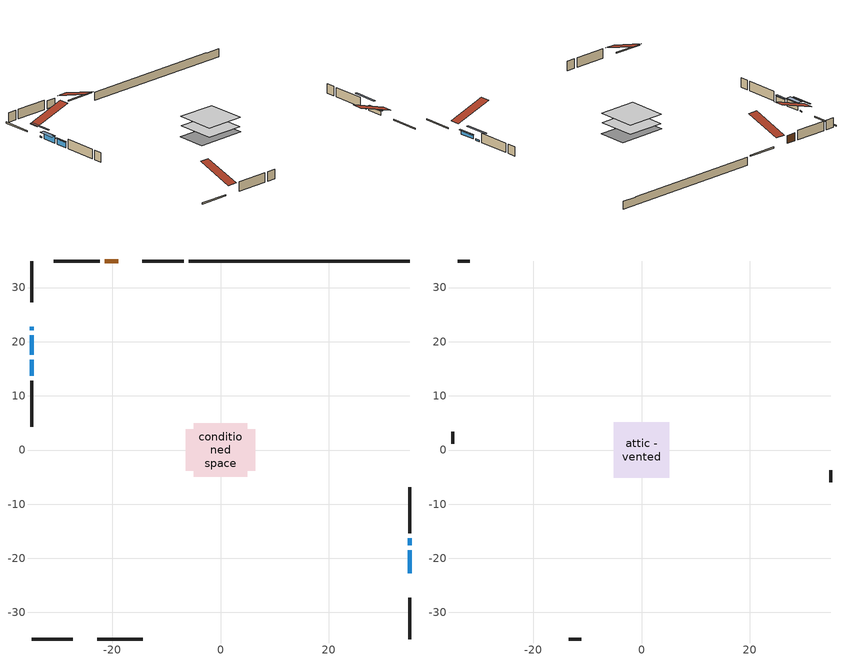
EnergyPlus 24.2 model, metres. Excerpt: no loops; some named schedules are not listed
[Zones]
conditioned space
 floor adiabatic (AdiabaticFloorConstruction): -4.98,-4.98 -4.98,4.98 4.98,4.98 4.98,-4.98 z0.12
 floor foundation (Slab1 construction): -6.39,-3.8 -6.39,3.8 6.39,3.8 6.39,-3.8 z-2.01
 wall outside (RimJoist1 construction): -6.78,34.9 -14.42,34.9 / -34.9,-34.9 -27.26,-34.9 / -34.9,34.9 -34.9,27.26 / 34.9,-34.9 34.9,-27.26 z0.12:0.42
 wall outside (AdiabaticWallConstruction 1): -18.89,34.9 -21.41,34.9 z0.12:2.15
 wall outside (AdiabaticWallConstruction): 34.9,-22.79 34.9,-18.54 z0.12:1.12; -34.9,22.79 -34.9,22.13 / 34.9,-17.61 34.9,-16.3 z0.12:0.43; -34.9,21.21 -34.9,17.55 z0.12:1.9; -34.9,16.62 -34.9,13.67 z0.12:1.5
 wall outside (Wall1 construction): -22.34,34.9 -30.8,34.9 / -22.79,-34.9 -14.33,-34.9 / -34.9,12.74 -34.9,4.28 / 34.9,-15.37 34.9,-6.91 z0.12:2.56
 wall foundation (FoundationWall1 construction): -5.85,34.9,-2.01 -5.85,34.9,0.12 30.82,34.9,0.12 30.82,34.9,-0.03 34.9,34.9,-0.03 34.9,34.9,-2.01
 window (WindowConstruction): 34.9,-22.79 34.9,-18.54 z0.12:1.12
 window (WindowConstruction 4): -34.9,22.79 -34.9,22.14 z0.12:0.42
 window (WindowConstruction 1): -34.9,21.21 -34.9,17.55 z0.12:1.9
 window (WindowConstruction 2): -34.9,16.62 -34.9,13.67 z0.12:1.5
 window (WindowConstruction 3): 34.9,-17.61 34.9,-16.3 z0.12:0.42
 door (Door): -18.89,34.9 -21.41,34.9 z0.12:2.15
 ceiling adiabatic (AdiabaticFloorConstruction): 4.98,-4.98 4.98,4.98 -4.98,4.98 -4.98,-4.98 z0.12
attic - vented
 floor to conditioned space (Floor1 construction Reversed): -5.09,-5.09 -5.09,5.09 5.09,5.09 5.09,-5.09 z2.56
 wall outside (Wall2 construction): -31.73,34.9 -33.97,34.9 / -13.4,-34.9 -11.16,-34.9 / -34.9,3.35 -34.9,1.11 / 34.9,-5.98 34.9,-3.74 z0.12:2.56
 roof outside (Roof1 construction): -17.96,34.9,2.56 -17.96,24.99,5.86 -15.35,24.99,5.86 -15.35,34.9,2.56; -23.72,-34.9,2.56 -23.72,-24.99,5.86 -26.33,-24.99,5.86 -26.33,-34.9,2.56; -34.9,23.72,2.56 -24.99,23.72,5.86 -24.99,26.33,5.86 -34.9,26.33,2.56; 34.9,-23.72,2.56 24.99,-23.72,5.86 24.99,-26.33,5.86 34.9,-26.33,2.56
shading: 34.9,-18.33 34.9,-22.99 35.31,-22.99 35.31,-18.33 z1.32; -34.9,19.5 -34.9,25.43 -35.31,25.43 -35.31,19.5 z3.06; -34.9,17.35 -34.9,21.41 -36.12,21.41 -36.12,17.35 z2.1; -34.9,13.47 -34.9,16.82 -35.31,16.82 -35.31,13.47 z1.7; 34.9,-13.66 34.9,-20.25 35.31,-20.25 35.31,-13.66 z3.06
[Building]
Building 1: Terrain=Suburbs
[Site:Location]
Winnipeg Intl AP_MB: Latitude {deg}=49.91; Longitude {deg}=-97.24; Time Zone {hr}=-6; Elevation {m}=239; Keep Site Location Information=Yes
[Site:GroundTemperature:Shallow]
-2.46526, -5.11642, -5.32873, -4.07063, 0.979979, 6.00706, 10.3653, 13.1261, 13.3606, 11.1152, 6.8681, 1.99523
[Site:WaterMainsTemperature]
Calculation Method=Schedule; Temperature Schedule=mains temperature schedule
[Material] Roughness=Rough; Thermal Absorptance=0.9
Name | Thickness {m} | Conductivity {W/m-K} | Density {kg/m3} | Specific Heat {J/kg-K} | Solar Absorptance | Visible Absorptance
asphalt or fiberglass shingles | 0.00635 | 0.162714 | 1121.4 | 1465.45 | 0.84 | 0.84
ceiling loosefill ins | 0.254 | 0.0480833 | 16.02 | 1046.75 | 0.7 | 0.7
ceiling stud and cavity | 0.1397 | 0.558701 | 65.682 | 1177.47 | 0.7 | 0.7
concrete 4.0 in. | 0.1016 | 1.803125 | 2242.8 | 837.4 | 0.7 | 0.7
concrete 8.0 in. | 0.2032 | 1.803125 | 2242.8 | 837.4 | 0.7 | 0.7
door material | 0.04445 | 0.188738 | 512.64 | 1214.23 | 0.7 | 0.7
exterior vertical ins | 0.0366079 | 0.029427 | 32.04 | 1214.23 | 0.7 | 0.7
floor covering | 0.0127 | 0.0433444 | 54.468 | 1339.84 | 0.6 | 0.6
floor rigid ins; wall rigid ins | 0.512978 | 0.029427 | 32.04 | 1214.23 | 0.7 | 0.7
floor stud and cavity | 0.1397 | 1.75129 | 37.0049 | 1207.88 | 0.7 | 0.7
furniture material conditioned space 1 | 0.1524 | 0.115458 | 640.8 | 1214.23 | 0.6 | 0.6
gypsum board | 0.0127 | 0.160291 | 801 | 837.4 | 0.6 | 0.6
gypsum board 1 | 0.0127 | 0.160291 | 801 | 837.4 | 0.7 | 0.7
interior horizontal ins | 0.0135846 | 0.029427 | 32.04 | 1214.23 | 0.7 | 0.7
osb sheathing 0.5 in. | 0.0127 | 0.115458 | 512.64 | 1214.23 | 0.7 | 0.7
osb sheathing 0.75 in. | 0.01905 | 0.115458 | 512.64 | 1214.23 | 0.7 | 0.7
osb sheathing 2.0 in. | 0.0508 | 0.115458 | 512.64 | 1214.23 | 0.7 | 0.7
rim joist stud and cavity | 0.0508 | 0.029095 | 125.044 | 1163.47 | 0.6 | 0.6
wall stud and cavity | 0.1397 | 0.133119 | 139.0536 | 1170.24 | 0.7 | 0.7
wall stud and cavity 1 | 0.0889 | 6.9971 | 50.32683 | 1063.81 | 0.6 | 0.6
wall stud and cavity 2 | 0.0889 | 0.380278 | 52.3479 | 1209.89 | 0.7 | 0.7
wall stud and cavity 3 | 0.0889 | 0.391764 | 83.0341 | 1211.67 | 0.7 | 0.7
wood siding | 0.0254 | 0.102417 | 544.68 | 1172.36 | 0.4 | 0.4
wood siding 1 | 0.00254 | 0.102417 | 544.68 | 1172.36 | 0.4 | 0.4
wood siding 2; wood siding 3; wood siding 4 | 0.0254 | 0.102417 | 544.68 | 1172.36 | 0.7 | 0.7
[WindowMaterial:SimpleGlazingSystem]
Name | U-Factor {W/m2-K} | Solar Heat Gain Coefficient
WindowMaterial | 1.84876 | 0.55
WindowMaterial 1 | 1.54214 | 0.6
WindowMaterial 2 | 1.74655 | 0.57
WindowMaterial 3 | 5.96644 | 0.53
WindowMaterial 4 | 4.391933 | 0.49
[Construction]
AdiabaticFloorConstruction: floor stud and cavity, floor rigid ins, osb sheathing 0.75 in., floor covering
AdiabaticWallConstruction: wood siding 3, wall rigid ins, wall stud and cavity 2, gypsum board
AdiabaticWallConstruction 1: wood siding 4, wall rigid ins, wall stud and cavity 2, gypsum board
Door: door material
Floor1 construction Reversed: gypsum board, ceiling stud and cavity, ceiling loosefill ins
FoundationWall1 construction: concrete 8.0 in., gypsum board 1
furniture construction conditioned space 1: furniture material conditioned space 1
PartitionWallConstruction: gypsum board, wall stud and cavity 3, gypsum board
RimJoist1 construction: wood siding 2, osb sheathing 2.0 in., rim joist stud and cavity
Roof1 construction: asphalt or fiberglass shingles
Slab1 construction: concrete 4.0 in.
Wall1 construction: wood siding, osb sheathing 0.5 in., wall stud and cavity, gypsum board
Wall2 construction: wood siding 1, wall stud and cavity 1
WindowConstruction: WindowMaterial
WindowConstruction 1: WindowMaterial 1
WindowConstruction 2: WindowMaterial 2
WindowConstruction 3: WindowMaterial 3
WindowConstruction 4: WindowMaterial 4
[Zone] Multiplier=1; Part of Total Floor Area=Yes
Name | Volume {m3}
attic - vented | 55.4394
conditioned space | 490.9
[Space]
Name | Zone | Volume {m3}
attic - vented 1 | attic - vented | 55.4394
conditioned space 1 | conditioned space | 490.9
[ZoneInfiltration:EffectiveLeakageArea]
infil attic - vented 1: Zone or Space=attic - vented 1; Schedule=Always On Discrete; Effective Air Leakage Area {cm2}=3447.67; Stack Coefficient=0.000399169; Wind Coefficient=1.34989e-05
[ZoneMixing]
whole house fan mix: Zone or Space=attic - vented; Schedule=Always On Continuous; Design Flow Rate Calculation Method=Flow/Zone; Design Flow Rate {m3/s}=0; Source Zone or Space=conditioned space
[SurfaceProperty:ExposedFoundationPerimeter]
Slab1: Exposed Perimeter Calculation Method=TotalExposedPerimeter; Total Exposed Perimeter {m}=40.753
[InternalMass] Zone or ZoneList=conditioned space; Space or SpaceList=conditioned space 1
Name | Construction | Surface Area {m2}
furniture mass conditioned space 1 | furniture construction conditioned space 1 | 78.5641
partition wall mass | PartitionWallConstruction | 196.41
[Lights]
interior lighting: Zone or ZoneList or Space or SpaceList=conditioned space 1; Schedule=interior lighting schedule; Design Level Calculation Method=LightingLevel; Lighting Level {W}=343.2; Return Air Fraction=0; Fraction Radiant=0.6; Fraction Visible=0.2; Fraction Replaceable=1
[People]
occupants: Zone or ZoneList or Space or SpaceList=conditioned space 1; Number of People Schedule=occupants schedule; Number of People Calculation Method=People; Number of People=3; Fraction Radiant=0.314171; Sensible Heat Fraction=0.56303; Activity Level Schedule=occupants activity schedule; Carbon Dioxide Generation Rate {m3/s-W}=0; Enable ASHRAE 55 Comfort Warnings=No; Mean Radiant Temperature Calculation Type=EnclosureAveraged
[ElectricEquipment] Zone or ZoneList or Space or SpaceList=conditioned space 1; Design Level Calculation Method=EquipmentLevel
Name | Schedule | Design Level {W} | Fraction Latent | Fraction Radiant | Fraction Lost
clothes dryer | clothes dryer schedule | 140.772 | 0.015 | 0.081 | 0.85
clothes washer | clothes washer schedule | 32.1985 | 0.03 | 0.162 | 0.7
cooking range | cooking range schedule | 215.147 | 0.08 | 0.432 | 0.2
dishwasher | dishwasher schedule | 66.8632 | 0.3 | 0.18 | 0.4
fridge | fridge schedule | 72.9452 | 0 | 0.6 | 0
mech vent house fan | mech vent house fan schedule | 10 | 0 | 0 | 1
mech vent house fan cfis | mech vent house fan cfis schedule | 0 | 0 | 0 | 0
misc plug loads | misc plug loads schedule | 494.7 | 0.045 | 0.513 | 0.1
whole house fan | Always On Discrete | 0 | 0 | 0 | 1
[OtherEquipment] Zone or ZoneList or Space or SpaceList=conditioned space 1; Design Level Calculation Method=EquipmentLevel
Name | Fuel Type | Schedule | Design Level {W} | Fraction Latent | Fraction Radiant | Fraction Lost
clothes dryer 1 | Electricity | clothes dryer schedule | 0 | 0.015 | 0.081 | 0.85
cooking range 1 | Electricity | cooking range schedule | 0 | 0.08 | 0.432 | 0.2
general water use latent | None | general water use schedule | 62.594 | 1 | 0 | 0
general water use sensible | None | general water use schedule | -61.6891 | 0 | 0.6 | 0
mech vent house fan latent load | None | Always On Discrete | 0 | 1 | 0 | 0
mech vent house fan sensible load | None | Always On Discrete | 0 | 0 | 0 | 0
water heater energy adjustment1 | Electricity | Always On Discrete | 0.01 | 0 | 0 | 1
[ZoneInfiltration:DesignFlowRate] Zone or ZoneList or Space or SpaceList=conditioned space 1; Schedule=Always On Discrete; Design Flow Rate Calculation Method=Flow/Zone; Design Flow Rate {m3/s}=0
infil flow; natural vent flow; whole house fan flow
[AvailabilityManager:Scheduled]
central ac and furnace airloop Availability Manager: Schedule=Always On Discrete
[Foundation:Kiva]
Foundation Kiva 1: Initial Indoor Air Temperature {C}=21; Interior Horizontal Insulation Material=interior horizontal ins; Interior Horizontal Insulation Depth {m}=0; Interior Horizontal Insulation Width {m}=1; Wall Height Above Grade {m}=0.12; Wall Depth Below Slab {m}=0.2032; Custom Block Material Name 1=exterior vertical ins; Custom Block Depth 1 {m}=2.13; Custom Block X Position 1 {m}=0.2159; Custom Block Z Position 1 {m}=0
[Foundation:Kiva:Settings]
Soil Conductivity {W/m-K}=0.849921; Soil Density {kg/m3}=1842.3; Soil Specific Heat {J/kg-K}=418.7; Ground Solar Absorptivity=0.9; Ground Thermal Absorptivity=0.9; Ground Surface Roughness {m}=0.03; Far-Field Width {m}=40; Deep-Ground Boundary Condition=ZeroFlux; Deep-Ground Depth {m}=40; Minimum Cell Dimension {m}=0.2; Maximum Cell Growth Coefficient=3; Simulation Timestep=Timestep
[Exterior:Lights]
exterior lighting: Schedule=exterior lighting schedule; Design Level {W}=75.6
[EnergyManagementSystem:GlobalVariable]
central_ac_and_furnace_airloop_Fan_RTF
infil_program_Qfan
infil_program_Qinf
natural_vent_program_Qnv
natural_vent_program_Qwhf
[EnergyManagementSystem:Sensor]
Name | Output:Variable or Output:Meter Index Key | Output:Variable or Output:Meter
airflow_gain | infil flow | Infiltration Sensible Heat Gain Energy
airflow_gain_1 | natural vent flow | Infiltration Sensible Heat Gain Energy
airflow_gain_2 | whole house fan flow | Infiltration Sensible Heat Gain Energy
airflow_loss | infil flow | Infiltration Sensible Heat Loss Energy
airflow_loss_1 | natural vent flow | Infiltration Sensible Heat Loss Energy
airflow_loss_2 | whole house fan flow | Infiltration Sensible Heat Loss Energy
clg_load_cond |  | Cooling:EnergyTransfer:Zone:CONDITIONED SPACE
clg_sp_s; clg_sp_s_1 | cooling setpoint | Schedule Value
clothes_dryer_exhaust_0_sch_s | clothes dryer exhaust 0 schedule | Schedule Value
cool_season | cooling season schedule | Schedule Value
htg_load_cond |  | Heating:EnergyTransfer:Zone:CONDITIONED SPACE
htg_sp_s; htg_sp_s_1 | heating setpoint | Schedule Value
ig_ee_conv | clothes dryer | Electric Equipment Convective Heating Energy
ig_ee_conv_2 | cooking range | Electric Equipment Convective Heating Energy
ig_ee_conv_4 | fridge | Electric Equipment Convective Heating Energy
ig_ee_conv_5 | misc plug loads | Electric Equipment Convective Heating Energy
ig_ee_conv_6 | whole house fan | Electric Equipment Convective Heating Energy
ig_ee_rad | clothes dryer | Electric Equipment Radiant Heating Energy
ig_ee_rad_2 | cooking range | Electric Equipment Radiant Heating Energy
ig_ee_rad_4 | fridge | Electric Equipment Radiant Heating Energy
ig_ee_rad_5 | misc plug loads | Electric Equipment Radiant Heating Energy
ig_ee_rad_6 | whole house fan | Electric Equipment Radiant Heating Energy
ig_lgt_conv | interior lighting | Lights Convective Heating Energy
ig_lgt_rad | interior lighting | Lights Radiant Heating Energy
ig_lgt_vis | interior lighting | Lights Visible Radiation Heating Energy
ig_oe_conv | clothes dryer 1 | Other Equipment Convective Heating Energy
ig_oe_conv_1 | cooking range 1 | Other Equipment Convective Heating Energy
ig_oe_conv_2 | general water use latent | Other Equipment Convective Heating Energy
ig_oe_conv_3 | general water use sensible | Other Equipment Convective Heating Energy
ig_oe_conv_4 | water heater energy adjustment1 | Other Equipment Convective Heating Energy
ig_oe_rad | clothes dryer 1 | Other Equipment Radiant Heating Energy
ig_oe_rad_1 | cooking range 1 | Other Equipment Radiant Heating Energy
ig_oe_rad_2 | general water use latent | Other Equipment Radiant Heating Energy
ig_oe_rad_3 | general water use sensible | Other Equipment Radiant Heating Energy
ig_oe_rad_4 | water heater energy adjustment1 | Other Equipment Radiant Heating Energy
ig_ppl_conv | occupants | People Convective Heating Energy
ig_ppl_rad | occupants | People Radiant Heating Energy
im_conv | furniture mass conditioned space 1 | Surface Inside Face Convection Heat Gain Energy
im_conv_1 | partition wall mass | Surface Inside Face Convection Heat Gain Energy
im_ig | furniture mass conditioned space 1 | Surface Inside Face Internal Gains Radiation Heat Gain Energy
im_ig_1 | partition wall mass | Surface Inside Face Internal Gains Radiation Heat Gain Energy
im_lgt | furniture mass conditioned space 1 | Surface Inside Face Lights Radiation Heat Gain Energy
im_lgt_1 | partition wall mass | Surface Inside Face Lights Radiation Heat Gain Energy
im_sol | furniture mass conditioned space 1 | Surface Inside Face Solar Radiation Heat Gain Energy
im_sol_1 | partition wall mass | Surface Inside Face Solar Radiation Heat Gain Energy
im_surf | furniture mass conditioned space 1 | Surface Inside Face Net Surface Thermal Radiation Heat Gain Energy
im_surf_1 | partition wall mass | Surface Inside Face Net Surface Thermal Radiation Heat Gain Energy
mv_conv | mech vent house fan | Electric Equipment Convective Heating Energy
mv_conv_1 | mech vent house fan cfis | Electric Equipment Convective Heating Energy
mv_conv_2 | mech vent house fan latent load | Other Equipment Convective Heating Energy
mv_conv_3 | mech vent house fan sensible load | Other Equipment Convective Heating Energy
mv_rad | mech vent house fan | Electric Equipment Radiant Heating Energy
mv_rad_1 | mech vent house fan cfis | Electric Equipment Radiant Heating Energy
mv_rad_2 | mech vent house fan latent load | Other Equipment Radiant Heating Energy
mv_rad_3 | mech vent house fan sensible load | Other Equipment Radiant Heating Energy
natural_vent_s | natural vent schedule | Schedule Value
out_pb_s |  | Site Outdoor Air Barometric Pressure
out_wt_s |  | Site Outdoor Air Humidity Ratio
site_vw_s |  | Site Wind Speed
ss_back_out | Window1 | Surface Window Shortwave from Zone Back Out Window Heat Transfer Rate
ss_back_out_1 | Window12 | Surface Window Shortwave from Zone Back Out Window Heat Transfer Rate
ss_back_out_2 | Window5 | Surface Window Shortwave from Zone Back Out Window Heat Transfer Rate
ss_back_out_3 | Window6 | Surface Window Shortwave from Zone Back Out Window Heat Transfer Rate
ss_back_out_4 | Window8 | Surface Window Shortwave from Zone Back Out Window Heat Transfer Rate
ss_conv | Door1 | Surface Inside Face Convection Heat Gain Energy
ss_conv_1 | Window1 | Surface Inside Face Convection Heat Gain Energy
ss_conv_2 | Window12 | Surface Inside Face Convection Heat Gain Energy
ss_conv_3 | Window5 | Surface Inside Face Convection Heat Gain Energy
ss_conv_4 | Window6 | Surface Inside Face Convection Heat Gain Energy
ss_conv_5 | Window8 | Surface Inside Face Convection Heat Gain Energy
ss_ig | Door1 | Surface Inside Face Internal Gains Radiation Heat Gain Energy
ss_ig_1 | Window1 | Surface Inside Face Internal Gains Radiation Heat Gain Energy
ss_ig_2 | Window12 | Surface Inside Face Internal Gains Radiation Heat Gain Energy
ss_ig_3 | Window5 | Surface Inside Face Internal Gains Radiation Heat Gain Energy
ss_ig_4 | Window6 | Surface Inside Face Internal Gains Radiation Heat Gain Energy
ss_ig_5 | Window8 | Surface Inside Face Internal Gains Radiation Heat Gain Energy
ss_lgt | Door1 | Surface Inside Face Lights Radiation Heat Gain Energy
ss_sol | Door1 | Surface Inside Face Solar Radiation Heat Gain Energy
ss_surf | Door1 | Surface Inside Face Net Surface Thermal Radiation Heat Gain Energy
ss_surf_1 | Window1 | Surface Inside Face Net Surface Thermal Radiation Heat Gain Energy
ss_surf_2 | Window12 | Surface Inside Face Net Surface Thermal Radiation Heat Gain Energy
ss_surf_3 | Window5 | Surface Inside Face Net Surface Thermal Radiation Heat Gain Energy
ss_surf_4 | Window6 | Surface Inside Face Net Surface Thermal Radiation Heat Gain Energy
ss_surf_5 | Window8 | Surface Inside Face Net Surface Thermal Radiation Heat Gain Energy
ss_trans_in | Window1 | Surface Window Transmitted Solar Radiation Rate
ss_trans_in_1 | Window12 | Surface Window Transmitted Solar Radiation Rate
ss_trans_in_2 | Window5 | Surface Window Transmitted Solar Radiation Rate
ss_trans_in_3 | Window6 | Surface Window Transmitted Solar Radiation Rate
ss_trans_in_4 | Window8 | Surface Window Transmitted Solar Radiation Rate
ss_trans_out | Window1 | Surface Inside Face Initial Transmitted Diffuse Transmitted Out Window Solar Radiation Rate
ss_trans_out_1 | Window12 | Surface Inside Face Initial Transmitted Diffuse Transmitted Out Window Solar Radiation Rate
ss_trans_out_2 | Window5 | Surface Inside Face Initial Transmitted Diffuse Transmitted Out Window Solar Radiation Rate
ss_trans_out_3 | Window6 | Surface Inside Face Initial Transmitted Diffuse Transmitted Out Window Solar Radiation Rate
ss_trans_out_4 | Window8 | Surface Inside Face Initial Transmitted Diffuse Transmitted Out Window Solar Radiation Rate
s_conv | Floor1 | Surface Inside Face Convection Heat Gain Energy
s_conv_1 | FoundationWall1 | Surface Inside Face Convection Heat Gain Energy
s_conv_10 | Wall1:180 | Surface Inside Face Convection Heat Gain Energy
s_conv_11 | Wall1:270 | Surface Inside Face Convection Heat Gain Energy
s_conv_12 | Wall1:90 | Surface Inside Face Convection Heat Gain Energy
s_conv_2 | inferred conditioned ceiling | Surface Inside Face Convection Heat Gain Energy
s_conv_3 | inferred conditioned floor | Surface Inside Face Convection Heat Gain Energy
s_conv_4 | RimJoist1:0 | Surface Inside Face Convection Heat Gain Energy
s_conv_5 | RimJoist1:180 | Surface Inside Face Convection Heat Gain Energy
s_conv_6 | RimJoist1:270 | Surface Inside Face Convection Heat Gain Energy
s_conv_7 | RimJoist1:90 | Surface Inside Face Convection Heat Gain Energy
s_conv_8 | Slab1 | Surface Inside Face Convection Heat Gain Energy
s_conv_9 | Wall1:0 | Surface Inside Face Convection Heat Gain Energy
s_ig | Floor1 | Surface Inside Face Internal Gains Radiation Heat Gain Energy
s_ig_1 | FoundationWall1 | Surface Inside Face Internal Gains Radiation Heat Gain Energy
s_ig_10 | Wall1:180 | Surface Inside Face Internal Gains Radiation Heat Gain Energy
s_ig_11 | Wall1:270 | Surface Inside Face Internal Gains Radiation Heat Gain Energy
s_ig_12 | Wall1:90 | Surface Inside Face Internal Gains Radiation Heat Gain Energy
s_ig_2 | inferred conditioned ceiling | Surface Inside Face Internal Gains Radiation Heat Gain Energy
s_ig_3 | inferred conditioned floor | Surface Inside Face Internal Gains Radiation Heat Gain Energy
s_ig_4 | RimJoist1:0 | Surface Inside Face Internal Gains Radiation Heat Gain Energy
s_ig_5 | RimJoist1:180 | Surface Inside Face Internal Gains Radiation Heat Gain Energy
s_ig_6 | RimJoist1:270 | Surface Inside Face Internal Gains Radiation Heat Gain Energy
s_ig_7 | RimJoist1:90 | Surface Inside Face Internal Gains Radiation Heat Gain Energy
s_ig_8 | Slab1 | Surface Inside Face Internal Gains Radiation Heat Gain Energy
s_ig_9 | Wall1:0 | Surface Inside Face Internal Gains Radiation Heat Gain Energy
s_lgt | Floor1 | Surface Inside Face Lights Radiation Heat Gain Energy
s_lgt_1 | FoundationWall1 | Surface Inside Face Lights Radiation Heat Gain Energy
s_lgt_10 | Wall1:180 | Surface Inside Face Lights Radiation Heat Gain Energy
s_lgt_11 | Wall1:270 | Surface Inside Face Lights Radiation Heat Gain Energy
s_lgt_12 | Wall1:90 | Surface Inside Face Lights Radiation Heat Gain Energy
s_lgt_2 | inferred conditioned ceiling | Surface Inside Face Lights Radiation Heat Gain Energy
s_lgt_3 | inferred conditioned floor | Surface Inside Face Lights Radiation Heat Gain Energy
s_lgt_4 | RimJoist1:0 | Surface Inside Face Lights Radiation Heat Gain Energy
s_lgt_5 | RimJoist1:180 | Surface Inside Face Lights Radiation Heat Gain Energy
s_lgt_6 | RimJoist1:270 | Surface Inside Face Lights Radiation Heat Gain Energy
s_lgt_7 | RimJoist1:90 | Surface Inside Face Lights Radiation Heat Gain Energy
s_lgt_8 | Slab1 | Surface Inside Face Lights Radiation Heat Gain Energy
s_lgt_9 | Wall1:0 | Surface Inside Face Lights Radiation Heat Gain Energy
s_sol | Floor1 | Surface Inside Face Solar Radiation Heat Gain Energy
s_sol_1 | FoundationWall1 | Surface Inside Face Solar Radiation Heat Gain Energy
s_sol_10 | Wall1:180 | Surface Inside Face Solar Radiation Heat Gain Energy
s_sol_11 | Wall1:270 | Surface Inside Face Solar Radiation Heat Gain Energy
s_sol_12 | Wall1:90 | Surface Inside Face Solar Radiation Heat Gain Energy
s_sol_2 | inferred conditioned ceiling | Surface Inside Face Solar Radiation Heat Gain Energy
s_sol_3 | inferred conditioned floor | Surface Inside Face Solar Radiation Heat Gain Energy
s_sol_4 | RimJoist1:0 | Surface Inside Face Solar Radiation Heat Gain Energy
s_sol_5 | RimJoist1:180 | Surface Inside Face Solar Radiation Heat Gain Energy
s_sol_6 | RimJoist1:270 | Surface Inside Face Solar Radiation Heat Gain Energy
s_sol_7 | RimJoist1:90 | Surface Inside Face Solar Radiation Heat Gain Energy
s_sol_8 | Slab1 | Surface Inside Face Solar Radiation Heat Gain Energy
s_sol_9 | Wall1:0 | Surface Inside Face Solar Radiation Heat Gain Energy
s_surf | Floor1 | Surface Inside Face Net Surface Thermal Radiation Heat Gain Energy
s_surf_1 | FoundationWall1 | Surface Inside Face Net Surface Thermal Radiation Heat Gain Energy
s_surf_10 | Wall1:180 | Surface Inside Face Net Surface Thermal Radiation Heat Gain Energy
s_surf_11 | Wall1:270 | Surface Inside Face Net Surface Thermal Radiation Heat Gain Energy
s_surf_12 | Wall1:90 | Surface Inside Face Net Surface Thermal Radiation Heat Gain Energy
s_surf_2 | inferred conditioned ceiling | Surface Inside Face Net Surface Thermal Radiation Heat Gain Energy
s_surf_3 | inferred conditioned floor | Surface Inside Face Net Surface Thermal Radiation Heat Gain Energy
s_surf_4 | RimJoist1:0 | Surface Inside Face Net Surface Thermal Radiation Heat Gain Energy
s_surf_5 | RimJoist1:180 | Surface Inside Face Net Surface Thermal Radiation Heat Gain Energy
s_surf_6 | RimJoist1:270 | Surface Inside Face Net Surface Thermal Radiation Heat Gain Energy
s_surf_7 | RimJoist1:90 | Surface Inside Face Net Surface Thermal Radiation Heat Gain Energy
s_surf_8 | Slab1 | Surface Inside Face Net Surface Thermal Radiation Heat Gain Energy
s_surf_9 | Wall1:0 | Surface Inside Face Net Surface Thermal Radiation Heat Gain Energy
[EnergyManagementSystem:Actuator]
Name | Actuated Component Unique | Actuated Component Type | Actuated Component Control Type
fridge_schedule_act | fridge schedule | Schedule:Constant | Schedule Value
infil_flow_act | infil flow | Zone Infiltration | Air Exchange Flow Rate
mech_vent_house_fan_cfis_act | mech vent house fan cfis | ElectricEquipment | Electricity Rate
mech_vent_house_fan_latent_load_act | mech vent house fan latent load | OtherEquipment | Power Level
mech_vent_house_fan_sensible_load_act | mech vent house fan sensible load | OtherEquipment | Power Level
natural_vent_flow_act | natural vent flow | Zone Infiltration | Air Exchange Flow Rate
water_heater_ec_adj_act | water heater energy adjustment1 | OtherEquipment | Power Level
whole_house_fan_act | whole house fan | ElectricEquipment | Electricity Rate
whole_house_fan_flow_act | whole house fan flow | Zone Infiltration | Air Exchange Flow Rate
whole_house_fan_mix_act | whole house fan mix | ZoneMixing | Air Exchange Flow Rate
[EnergyManagementSystem:Program]
central_ac_and_furnace_supply_fan_disaggregate_program: Set central_ac_and_furnace_supply_fan_clg = 0; If central_ac_and_furnace_clg_coil_s > 0; Set central_ac_and_furnace_supply_fan_clg = central_ac_and_furnace_supply_fan_s; EndIf
